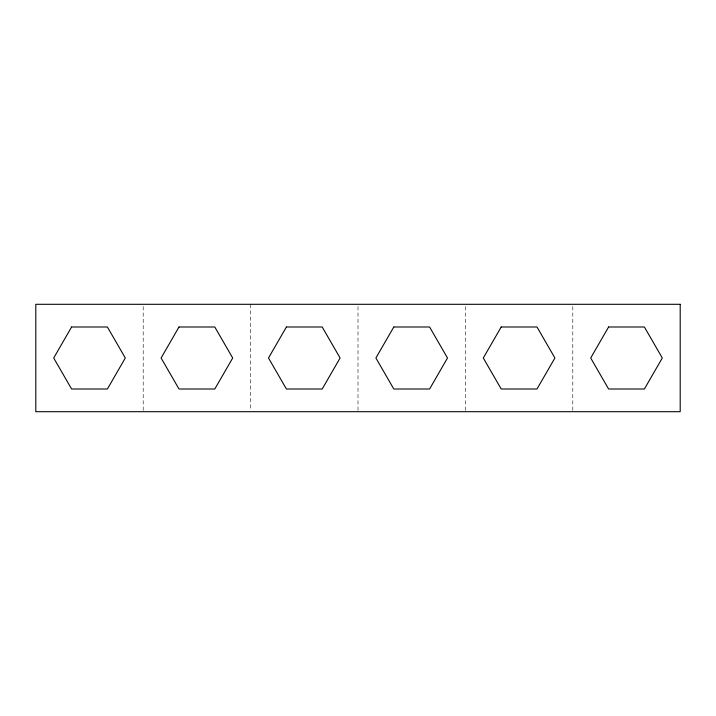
<?xml version="1.0" encoding="UTF-8"?>
<svg xmlns="http://www.w3.org/2000/svg" width="716" height="716" viewBox="0 0 716 716"><rect width="100%" height="100%" fill="white"/><g stroke="black" fill="none" stroke-linecap="round" stroke-linejoin="round"><path stroke-width="0.54" stroke-dasharray="3.58 2.69" d="M572.8 306.538L572.8 410.581M465.4 306.538L465.4 410.581M358 306.538L358 410.581M250.6 304.3L250.6 410.581M143.2 306.538L143.2 410.581"/><path stroke-width="1.07" d="M71.6 326.997L53.7 358L71.6 389.003L107.4 389.003L125.3 358L107.4 326.997L71.6 326.997M179 326.997L161.1 358L179 389.003L214.8 389.003L232.7 358L214.8 326.997L179 326.997M286.4 326.997L268.5 358L286.4 389.003L322.2 389.003L340.1 358L322.2 326.997L286.4 326.997M393.8 326.997L375.9 358L393.8 389.003L429.6 389.003L447.5 358L429.6 326.997L393.8 326.997M501.2 326.997L483.3 358L501.2 389.003L537 389.003L554.9 358L537 326.997L501.2 326.997M608.6 326.997L590.7 358L608.6 389.003L644.4 389.003L662.3 358L644.4 326.997L608.6 326.997M680.2 304.3L35.8 304.3L35.8 411.7L680.2 411.7L680.2 304.3"/></g></svg>
